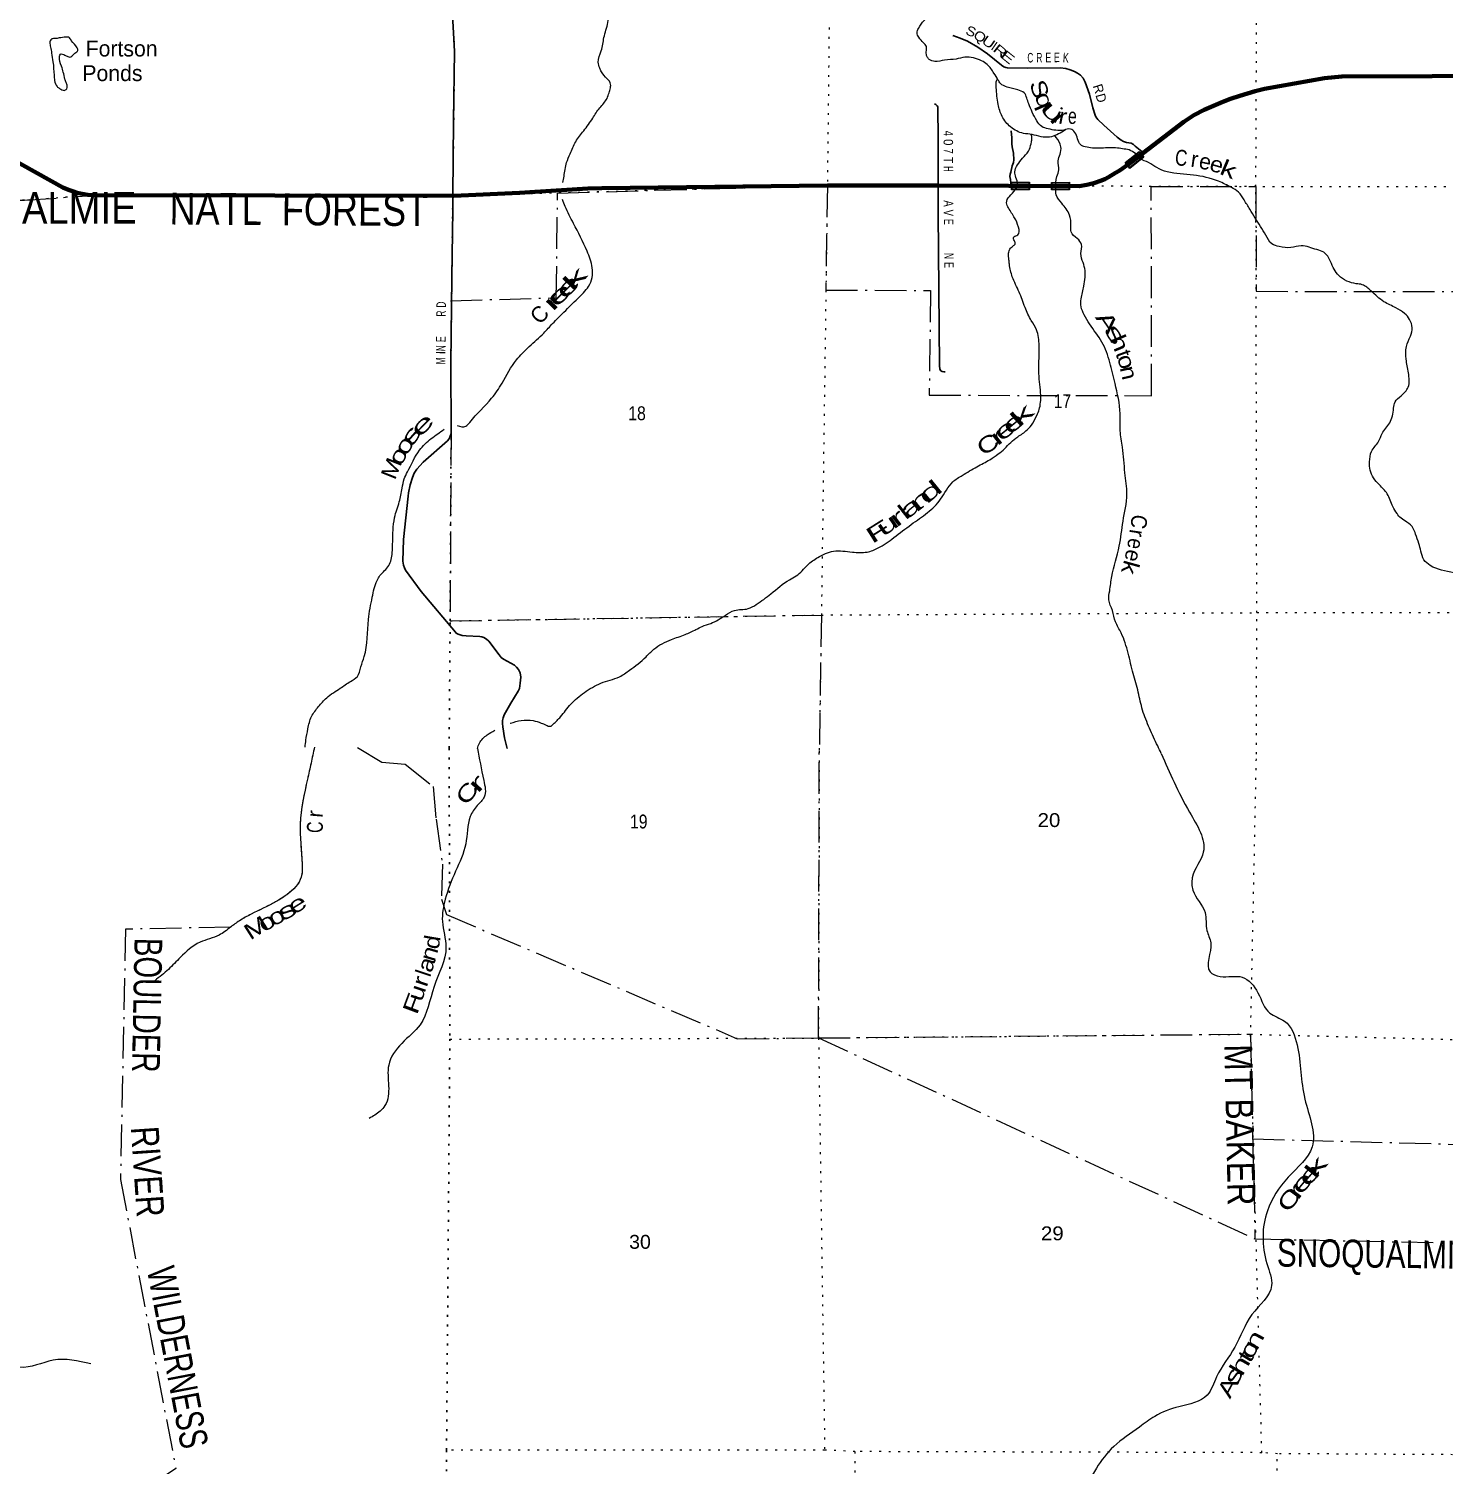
# Model space of a CAD drawing. Header units: feet. Extents: x -1048576 to 137166, y -268550 to 2097152.
# Drawn here: x -178479 to -160633, y 267099 to 285217 of the extents above; entities that cross this region are included whole.
import ezdxf
from ezdxf.enums import TextEntityAlignment as Align

# ---------------------------------------------------------------- set-up
doc = ezdxf.new("R2010")
doc.units = ezdxf.units.FT
doc.header["$LTSCALE"] = 80
doc.linetypes.add('DOT_DASHED', pattern=[7.7, 5, -1.2, 0.3, -1.2])
doc.linetypes.add('DOTTED', pattern=[1.5, 0.3, -1.2])
for name, color, linetype, lineweight in [('23', 7, 'Continuous', 70), ('29', 7, 'Continuous', 25), ('39', 7, 'Continuous', 13), ('44', 7, 'DOT_DASHED', 13), ('59', 7, 'Continuous', 13), ('6', 7, 'DOTTED', 25), ('7', 7, 'DOTTED', 13)]:
    doc.layers.add(name, color=color, linetype=linetype, lineweight=lineweight)
doc.layers.add('30', color=7, linetype='Continuous')
doc.layers.add('41', color=7, linetype='Continuous')

msp = doc.modelspace()

# ---------------------------------------------------------------- linework, layer by layer
at = {"layer": '23'}
msp.add_lwpolyline([(-183000.57, 285979.89), (-178050.04, 283215.59), (-177975.74, 283183.75), (-177927.11, 283166.64), (-177867.23, 283147.56), (-177803.94, 283133.99), (-177733.86, 283122.68), (-177632.13, 283118.15), (-173121.39, 283108.39), (-172291.66, 283145.73), (-172095.81, 283161.16), (-171429.56, 283201.12), (-171251.91, 283206.52), (-168410.79, 283239.18), (-167012.51, 283237.87), (-165236.62, 283231.58), (-165139.34, 283249.43), (-165040.34, 283274.71), (-164964.92, 283300.25), (-164911.04, 283321.43), (-164865.7, 283346.28), (-164777.29, 283397.52), (-164733.2, 283425.79), (-164620.18, 283502.7), (-163915.57, 284044.09), (-163788.28, 284127.01), (-163658.64, 284194.68), (-163426.59, 284296.66), (-163329.38, 284332.85), (-163211.83, 284371.31), (-163015.84, 284430.72), (-162897.61, 284457.26), (-162141.21, 284595.18), (-161925.16, 284614.59), (-159648.31, 284622.3)], dxfattribs=at)
at = {"layer": '29'}
for points in [[(-173140.99, 285471.42), (-173110.5, 284931.36), (-173122.47, 284056.66), (-173132.54, 283107.76), (-173133.89, 282928.4), (-173146.59, 282076.92), (-173156.17, 281002.14), (-173154.31, 280111.02), (-173168.14, 280066.02), (-173181.98, 280040.33), (-173198.35, 280020.91), (-173504.09, 279751.75), (-173585.18, 279662.82), (-173619.7, 279612.45), (-173640.52, 279558.07), (-173670.16, 279463.19), (-173689.93, 279364.38), (-173695.69, 279320.86), (-173752.09, 278776.34), (-173761.16, 278501.71), (-173755.15, 278453.23), (-173743.29, 278415.68), (-173728.88, 278389.98), (-173531.94, 278119.62), (-173098.96, 277605.34), (-173089.08, 277595.46), (-173063.39, 277581.63), (-173015.95, 277563.84), (-172964.8, 277559.54), (-172792.62, 277551.98), (-172764.95, 277546.05), (-172741.23, 277538.14), (-172707.63, 277516.4), (-172679.32, 277493.65), (-172549.26, 277319.5), (-172523.82, 277287.14), (-172491.73, 277263.88), (-172355.83, 277188.63), (-172330.13, 277166.57), (-172304.44, 277134.95), (-172282.69, 277093.45), (-172274.79, 277038.11), (-172282.7, 276961.02), (-172292.53, 276896.49), (-172306.41, 276862.2), (-172400.92, 276710.58), (-172401.62, 276709.36)], [(-164425.73, 283652.11), (-164527.92, 283736.27), (-164552.8, 283756.04), (-164581.78, 283771.62), (-164637.78, 283781.73), (-164676.27, 283793.57), (-164704.98, 283809.4), (-164756, 283849.6), (-164926.86, 284000.26), (-165001.45, 284072.27), (-165025.89, 284105.14), (-165035.05, 284125.63), (-165064.14, 284221.02), (-165105.44, 284391.51), (-165159.21, 284542.03), (-165187.23, 284594.05), (-165220.15, 284632.06), (-165256.41, 284655.32), (-165296.06, 284675.9), (-165349.3, 284698.8), (-165404.64, 284716.59), (-165474.83, 284725.67), (-165888.78, 284721.19), (-166141.13, 284721.81), (-166161.61, 284726.47), (-166185.34, 284738.33), (-166213.2, 284755.47), (-166392.25, 284900.22), (-166511.44, 284983.41), (-166641.67, 285060.42), (-166734.78, 285100.02), (-166828.11, 285132.56)], [(-167057.9, 284269.97), (-167041.14, 284260.52), (-167025.33, 284244.71), (-167016.22, 284230.81), (-167015.61, 283822.63), (-167012.51, 282889.06), (-166995.2, 280967.15), (-166993.71, 280927.74), (-166988.77, 280914.39), (-166978.89, 280903.52), (-166962.09, 280894.14), (-166943.31, 280890.68), (-166923.91, 280891.07)], [(-166094.31, 283233.1), (-166102.28, 283314.76), (-166108.26, 283354.83), (-166104.31, 283382.5), (-166098.56, 283407.64), (-166078.96, 283486.08), (-166064.78, 283528.76), (-166061.37, 283564.56), (-166063.89, 283647.45), (-166080.61, 283726.56), (-166084.54, 283763.95), (-166084.56, 283841.81), (-166095.08, 283928.89)], [(-172401.62, 276709.36), (-172484.34, 276564.62), (-172498.12, 276524.23), (-172504.05, 276490.63), (-172508, 276453.08), (-172503.26, 276413.42), (-172479.54, 276275.58), (-172448.72, 276137.82)]]:
    msp.add_lwpolyline(points, dxfattribs=at)
at = {"layer": '39'}
for points in [[(-139726.18, 284721.75), (-139786.61, 284683.23), (-139865.18, 284636.58), (-139935.68, 284589.96), (-139981.99, 284555.51), (-140024.23, 284506.92), (-140030.24, 284490.75), (-140030.24, 284490.75), (-140086.75, 284492.64)], [(-164605.31, 283687.54), (-164776.25, 283713.86), (-164980.19, 283710.66), (-165159.45, 283727.07), (-165219.34, 283754.77), (-165255.98, 283826.36), (-165290.32, 283910.02), (-165343.82, 283951.71), (-165430.9, 283939.65), (-165626.34, 283954.43), (-165706.41, 283982.62), (-165771.24, 284056.9), (-165827.24, 284163.31), (-165871.13, 284269.42), (-165897.63, 284342.79), (-165928.37, 284408.18), (-166010.26, 284444.48), (-166142.58, 284482), (-166228.31, 284526.48), (-166255.54, 284569.56), (-166310, 284655.72), (-166394.19, 284764.82), (-166467.72, 284813.05), (-166676.61, 284856.44), (-166788.14, 284834.86), (-166931.76, 284822.13), (-167055.3, 284804.89), (-167125.33, 284830.81), (-167152.8, 284863.79), (-167163.41, 284926.68), (-167161.81, 284993.32), (-167197.06, 285038.61), (-167257.91, 285110.78), (-167278.8, 285165.83), (-167261.36, 285219.97), (-167190.31, 285321.31), (-167060.27, 285441.44), (-167003.53, 285535.04), (-166957.22, 285614.75), (-166961.63, 285683.55), (-166986.7, 285732.64), (-167046.69, 285756.3), (-167109.47, 285747.7), (-167235.03, 285730.5), (-167406.26, 285744.7), (-167536.66, 285778.13), (-167724.51, 285857.38), (-167819.89, 285920.28), (-167857.78, 286024.22), (-167871.84, 286111.44), (-167888.78, 286247.21), (-167926.76, 286347.12), (-167969.7, 286408.76), (-168010.94, 286541.08), (-168012.71, 286636.08), (-167977.15, 286772.62), (-167926.55, 286947.18), (-167910.16, 287041.75), (-167926.44, 287120.93), (-167967.64, 287170.41), (-168069.47, 287217.3), (-168155.73, 287239.57), (-168182.12, 287243.93)], [(-171743.78, 283277.8), (-171730.42, 283357.03), (-171698.08, 283528), (-171653.01, 283640.06), (-171582.77, 283791.93), (-171482.61, 283928.94), (-171367.75, 284089.85), (-171279.88, 284219.07), (-171188.22, 284338.1), (-171162.28, 284410.22), (-171144.69, 284470.41), (-171147.23, 284533.1), (-171208.03, 284607.29), (-171280.07, 284718.12), (-171298.46, 284793.31), (-171260.69, 284937.88), (-171226.42, 285104.75), (-171177.45, 285295.52), (-171173.07, 285394.42), (-171223.11, 285496.64), (-171322.29, 285569.72), (-171409.07, 285654.64), (-171434.61, 285768.39), (-171439.3, 285909.93), (-171436.26, 285959.93)], [(-178094.46, 285100.75), (-178012.44, 285111.62), (-177974.16, 285108.68), (-177942.85, 285067.52), (-177866.3, 284976.79), (-177859.05, 284942.27), (-177896.13, 284910.83), (-177935.47, 284869.35), (-177959.97, 284857.81), (-177986, 284866.52), (-178023.95, 284883.59), (-178053.92, 284896.43), (-178080.19, 284895.04), (-178090.91, 284869.03), (-178065.65, 284743.16), (-178043.23, 284667.86), (-178023.07, 284582.52), (-178007.99, 284537.71), (-177992.87, 284494.92), (-177999.79, 284458.72), (-178030.53, 284439.25), (-178090.47, 284464.93), (-178122.22, 284487.92), (-178152.71, 284563.4), (-178159.19, 284630.23), (-178173.29, 284800.28), (-178190.86, 284909.81), (-178203.19, 284984.86), (-178213.9, 285043.71), (-178209.33, 285065.82), (-178188.63, 285087.55), (-178146.12, 285092.59), (-178094.46, 285100.75)], [(-165408.02, 283942.25), (-165435.27, 283925.62), (-165519.14, 283879.13), (-165608.63, 283850.97), (-165715.5, 283855.55), (-165829.91, 283882.53), (-165938.56, 283897.25), (-166100.13, 283977.9), (-166207.95, 284111.81), (-166256.83, 284262.49), (-166282.02, 284475.23), (-166273.75, 284567.97), (-166264.84, 284584.29)], [(-172407.41, 276456.81), (-172406, 276457.32), (-172269.92, 276492.45), (-172118.57, 276490.85), (-172018.38, 276460.16), (-171956.42, 276434.44), (-171904.31, 276419.04), (-171867.37, 276444.43), (-171774.27, 276539.18), (-171643.27, 276699.7), (-171474.32, 276843.14), (-171265.56, 276963.41), (-171031.49, 277044.69), (-170904.39, 277126.5), (-170696.49, 277295.28), (-170599.36, 277389.94), (-170376.38, 277513.9), (-170203.31, 277576.44), (-170066.56, 277639.84), (-169988.93, 277678.39), (-169881.05, 277716.21), (-169694.87, 277820.86), (-169582.42, 277880.8), (-169410.31, 277902.94), (-169306.13, 277955), (-169121.24, 278089.98), (-168886.87, 278268.23), (-168802.95, 278316.73), (-168660.42, 278452.73), (-168530.97, 278548.63), (-168333.31, 278626.74), (-168095.36, 278617), (-167909.66, 278616.6), (-167769.16, 278667.79), (-167572.27, 278798.44), (-167352.31, 278964.91), (-167148.92, 279113.59), (-166982.16, 279283.27), (-166828.79, 279501.93), (-166709.76, 279583.94), (-166525.5, 279692.67), (-166361.89, 279781.7), (-166255.2, 279853.9), (-166176.95, 279918.7), (-166098.31, 279999.65), (-166009.83, 280070.27), (-165892.72, 280156.37), (-165822.06, 280241.55), (-165760.71, 280359.29), (-165734.66, 280435.44), (-165722.06, 280625.06), (-165745.71, 280902.42), (-165740.05, 281223.53), (-165749.79, 281322.77), (-165773.75, 281418.3), (-165839.59, 281535.04), (-165918.34, 281702.6), (-165992.43, 281896.31), (-166078.68, 282088.3), (-166115.26, 282246.76), (-166121.98, 282303.5), (-166126.05, 282386.43), (-166108.66, 282438.54), (-166071.43, 282476.04), (-166044.58, 282501.66), (-166051.73, 282540.22), (-166065.27, 282564.79), (-166058.59, 282590.9), (-166007.53, 282615.94), (-166001.13, 282714.79), (-166050.83, 282831.14), (-166126.56, 282956.2), (-166151.25, 283021.44), (-166042.96, 283183.32), (-166013.16, 283274.92), (-166040.16, 283362.26), (-166044.57, 283431.06), (-165998.02, 283520.86), (-165931.43, 283604.12), (-165862.59, 283697.44), (-165838.18, 283789.79), (-165831.12, 283832.05), (-165840.53, 283884.33)], [(-164200.12, 276075.67), (-164246, 276171.07), (-164347.66, 276393.73), (-164437.02, 276624.18), (-164490.22, 276847.7), (-164553.21, 277083.58), (-164619.7, 277341.76), (-164706.47, 277596.39), (-164777.78, 277737.5), (-164816.82, 277877.85), (-164862, 278014.3), (-164851.23, 278127.18), (-164824.69, 278308.38), (-164730.75, 278692.04), (-164682.92, 279004.06), (-164634.37, 279346.36), (-164658.21, 279615.65), (-164690.84, 279939.7), (-164718.19, 280146.44), (-164719.13, 280360.62), (-164782.63, 280744), (-164848.98, 281008.24), (-164949.82, 281265.23), (-165103.84, 281493.18), (-165171.69, 281609.97), (-165211.74, 281707.91), (-165211.3, 281810.94), (-165177.22, 281969.74), (-165160.4, 282082.48), (-165162.36, 282169.4), (-165186.27, 282266.95), (-165213.83, 282380.76), (-165205.02, 282495.71), (-165259.77, 282569.76), (-165336.47, 282654.43), (-165340.74, 282729.29), (-165357.63, 282867.08), (-165455.02, 283014.88), (-165525.09, 283123.64), (-165532.02, 283202.49), (-165515.55, 283353.74), (-165493.4, 283436.05), (-165500.78, 283549.37), (-165476.57, 283633.64), (-165466.23, 283728.36), (-165523.95, 283846.92), (-165541.98, 283868.57)], [(-157327.98, 276026.1), (-157324.05, 276108.43), (-157322.65, 276166.98), (-157335.38, 276225.88), (-157374.57, 276275.31), (-157476.15, 276332.29), (-157612.31, 276377.98), (-157704.48, 276406.45), (-157883.54, 276430.94), (-158078.84, 276451.78), (-158235.23, 276495.93), (-158292.09, 276565.99), (-158304.57, 276634.98), (-158275.3, 276761.57), (-158226.54, 276859.4), (-158232.77, 277021.18), (-158231.84, 277144.4), (-158235.63, 277239.45), (-158280.05, 277323.35), (-158356.84, 277403.99), (-158576.66, 277580.99), (-158696.97, 277699.03), (-158796.39, 277762.02), (-158919.83, 277748.81), (-159011.43, 277716.66), (-159108.12, 277725.04), (-159225.26, 277806.64), (-159281.11, 277919.1), (-159359.59, 278013.91), (-159454.87, 278080.85), (-159534.65, 278121.14), (-159799.06, 278206.27), (-160179.23, 278261.84), (-160514.1, 278354.71), (-160810.63, 278446.67), (-160889.64, 278519.27), (-160927.43, 278627.26), (-160953.36, 278724.86), (-160994.94, 278843.04), (-161023.51, 278914.44), (-161104.39, 278993.15), (-161177.87, 279043.4), (-161228.97, 279101.2), (-161281.36, 279189.33), (-161352.19, 279350.64), (-161450.41, 279464.11), (-161524.99, 279552.77), (-161567.1, 279648.74), (-161574.68, 279753.98), (-161549.3, 279886.72), (-161461.58, 280009.89), (-161416.81, 280109.84), (-161320.68, 280246.95), (-161271.91, 280429.64), (-161253.84, 280510.02), (-161177.31, 280586.99), (-161087.91, 280695.97), (-161085.59, 280877.75), (-161113.76, 281050.16), (-161110, 281207.66), (-161060.42, 281339.82), (-161037.68, 281446.36), (-161069.52, 281550.16), (-161132.34, 281624.4), (-161241.65, 281695.71), (-161393.18, 281774.1), (-161557.44, 281911.38), (-161668.62, 281988.79), (-161743.02, 282000.68), (-161962.61, 282102.91), (-162067.4, 282279.18), (-162151.35, 282398.37), (-162239.39, 282430.78), (-162436.07, 282477.92), (-162567.78, 282456.83), (-162712.79, 282470.4), (-162806.83, 282504.98), (-162882.95, 282613.88), (-163017.08, 282829.24), (-163083.06, 282939.92), (-163156.97, 283056.85), (-163227.28, 283155.52), (-163316.66, 283216.25), (-163480.34, 283292.9), (-163795.38, 283371.16), (-164125.45, 283411.38), (-164257.39, 283465.05), (-164360.84, 283528.14), (-164466.55, 283581.18), (-164527.64, 283643.26), (-164605.31, 283687.54)], [(-173079.1, 280214.16), (-172968.47, 280202.49), (-172918.84, 280251.82), (-172643.11, 280556.36), (-172511.38, 280747.17), (-172330.8, 281039.84), (-172169.34, 281207.72), (-171985.6, 281379.09), (-171873.72, 281499.66), (-171731, 281643.74), (-171557.34, 281815.35), (-171420.48, 281967.65), (-171375.47, 282077.7), (-171374.49, 282202.94), (-171440.13, 282412.61), (-171611.42, 282762.2), (-171715.34, 282974.81), (-171748.17, 283061.1)], [(-174994.62, 276157.65), (-174984.72, 276242.25), (-174959.05, 276387.1), (-174912.93, 276543.59), (-174825.21, 276666.76), (-174721.59, 276779.44), (-174551.2, 276898.61), (-174424.01, 276984.46), (-174335.72, 277047), (-174290.46, 277167.14), (-174248.94, 277299.5), (-174195.38, 277766.95), (-174148.33, 278046.66), (-174086.73, 278259.35), (-174050.98, 278319.11), (-173938.91, 278447.76), (-173896.77, 278606.36), (-173885.88, 278893), (-173865.98, 279050.11), (-173806.69, 279250.74), (-173770.31, 279421.6), (-173745.32, 279538.19), (-173702.8, 279628.09), (-173552.96, 279901.3), (-173404.14, 280047.25), (-173240.43, 280165.06)], [(-172822.62, 276140.72), (-172797.53, 276206.06), (-172698.14, 276310.76), (-172603.81, 276368.94)], [(-174876.39, 276156.71), (-174964.35, 275752.82), (-175055.88, 275191.9), (-175032.11, 274685.01), (-175043.02, 274517.47), (-175221.68, 274298.16), (-175822.7, 273965.56), (-175934.27, 273886.74)], [(-172822.62, 276140.72), (-172742.41, 275737.25), (-172737.39, 275525.22), (-172824.68, 275420.6), (-172912.14, 275279.64), (-172970.32, 274936.65), (-173097.14, 274589.91), (-173228.02, 274237.13), (-173263.69, 273956.62), (-173218.83, 273635.4), (-173368.59, 273135.31), (-173544.49, 272655.52), (-173775.71, 272420.27), (-173940.51, 272146.38), (-173941.8, 271881.89), (-173987.4, 271635.75), (-174050.31, 271563.33), (-174185.97, 271473.06)], [(-164200.12, 276075.67), (-163844.18, 275335.72), (-163671.05, 274832.22), (-163809.85, 274509.77), (-163802.55, 274352.24), (-163648.52, 274068.91), (-163625.41, 273842.68), (-163577.73, 273687), (-163585.55, 273323.6), (-163458.69, 273264.5), (-163180.23, 273255.24), (-162981.4, 273056.51), (-162833.29, 272801.47), (-162646.09, 272699.72), (-162488.12, 272400.22), (-162390.53, 271717.35), (-162298.61, 271113.25), (-162599.16, 270730.91), (-162863.58, 270308.03), (-162869.26, 269641.92), (-162809.64, 269364.89), (-163057.65, 268998.47), (-163273.56, 268589.52), (-163503.45, 268212.94), (-163621.62, 267983.27), (-163977.53, 267837.4), (-164282.87, 267715.54), (-164475.25, 267581.08), (-164799.35, 267336.14), (-165018.65, 267060.47), (-165242.19, 266744.43), (-165467.02, 266577.81), (-165633.55, 266364.5)], [(-175934.27, 273886.74), (-176079.89, 273784.94), (-176318.47, 273695.11), (-176567.63, 273504.36), (-176717.71, 273353.57), (-176889.02, 273210.33)], [(-177696.51, 268378.69), (-178172.59, 268423.13), (-178590.78, 268336.08), (-178812.51, 268391.54), (-179328.24, 268165.59), (-179478.1, 268059.22), (-179764.9, 268016.03), (-180261.66, 267955.57), (-180472.2, 267823.21), (-181219.48, 267709.3), (-181574.72, 267700.73), (-182115.36, 267749.48), (-182717.45, 268024.63), (-183029.11, 268264.22), (-183510.81, 268395.5), (-183913.57, 268576.93), (-184127.58, 268578.78), (-184262.15, 268608.35)]]:
    msp.add_spline(points, degree=3, dxfattribs=at)
at = {"layer": '44'}
for points in [[(-173160.98, 281786.46), (-171827.36, 281823.58), (-171812.02, 283144.51), (-168410.79, 283239.18), (-168429.06, 281919.22), (-167108.98, 281915.76), (-167127.24, 280595.8), (-164322.28, 280588.45), (-164327.63, 283228.47), (-163007.62, 283225.01), (-163004.95, 281905.01), (-160364.94, 281903.74), (-160362.49, 284543.74), (-159042.47, 284543.11), (-159047.59, 283223.11), (-157495.17, 283222.37), (-157528.47, 280582.47), (-153568.33, 280568.71), (-153551.68, 281888.66), (-154871.72, 281893.25), (-154855.07, 283213.2), (-153449.34, 283208.32)], [(-184141.35, 283103.25), (-178533.96, 283053.17), (-177632.13, 283118.15), (-173132.54, 283107.76), (-173150.33, 281781.57), (-173158.25, 281099.69), (-173154.31, 280109.51), (-173166.39, 277748.38), (-168485.75, 277822.22), (-168512.47, 276107.76)], [(-174333.01, 276152.47), (-174027.23, 275967.11), (-173734.97, 275942.65), (-173382.19, 275661.34), (-173343.1, 275247.18), (-173262.86, 274679.28), (-173274.39, 274239.27), (-173213.39, 274044.99), (-169545.5, 272478.9), (-168521.37, 272487.82), (-168512.47, 276107.76)], [(-175935, 273886.2), (-177258.87, 273860.17), (-177322.06, 270701.23), (-176624.64, 267057.97), (-177068.69, 266760.6), (-177733.38, 266620.37), (-178062.86, 266530.04), (-179268.51, 266337.46), (-179578.8, 266121.82), (-179900.86, 265692.28), (-180247.94, 265416.36), (-180664.78, 265245.95), (-181090.57, 265218.95), (-183213.97, 265790.49), (-184281.63, 266108.94)], [(-168521.37, 272487.82), (-163075.88, 272535.51), (-163019.56, 269953.03)], [(-168521.37, 272487.82), (-163019.56, 269953.03), (-160224.48, 269897.16), (-153541.06, 269871.9)], [(-163047.07, 271214.31), (-160397.11, 271144.97), (-160363.43, 269899.94)]]:
    msp.add_lwpolyline(points, dxfattribs=at)
msp.add_spline([(-174876.39, 276156.71), (-174964.35, 275752.82), (-175055.88, 275191.9), (-175032.11, 274685.01), (-175043.02, 274517.47), (-175221.68, 274298.16), (-175822.7, 273965.56), (-175934.27, 273886.74)], degree=3, dxfattribs=at)
at = {"layer": '59'}
for points in [[(-164657.4, 283529.55), (-164479.17, 283670.53), (-164419.96, 283595.67), (-164598.19, 283454.7)], [(-164646.16, 283528.23), (-164480.48, 283659.29), (-164431.19, 283596.98), (-164596.87, 283465.93)], [(-166090.88, 283280.39), (-165863.64, 283282.11), (-165862.92, 283186.67), (-166090.16, 283184.94)], [(-166082.22, 283192.99), (-166082.82, 283272.45), (-165871.57, 283274.05), (-165870.97, 283194.6)], [(-165585.62, 283279.4), (-165358.38, 283281.72), (-165357.4, 283186.29), (-165584.63, 283183.95)], [(-165576.71, 283192.02), (-165577.54, 283271.48), (-165366.29, 283273.64), (-165365.47, 283194.2)]]:
    msp.add_lwpolyline(points, close=True, dxfattribs=at)
at = {"layer": '6'}
for points in [[(-173178.37, 276143.48), (-173166.39, 277748.38), (-173154.14, 280111.27), (-173156.75, 281022.51), (-173132.54, 283107.76), (-173110.5, 284931.36), (-173140.99, 285471.42), (-173173.9, 288414.34), (-173229.6, 291151.32), (-173309.65, 293882.82)], [(-173178.37, 276143.48), (-173169.99, 272474.21), (-173211.37, 267287.35), (-173253.99, 261844.07), (-168122.06, 261781.72), (-162822.46, 261752.98), (-157525.06, 261683.86), (-153596.94, 261746.82)]]:
    msp.add_lwpolyline(points, dxfattribs=at)
at = {"layer": '7'}
for p, q in [((-162932.91, 267257.49), (-162966.18, 268487.29)), ((-168063.06, 267271.37), (-168122.06, 261781.72)), ((-162822.46, 261752.98), (-162737.21, 267244.53))]:
    msp.add_line(p, q, dxfattribs=at)
for points in [[(-168622.28, 293984.78), (-168352.33, 288472.69), (-168410.79, 283239.18), (-168485.75, 277822.22), (-168512.54, 276107.76)], [(-163000.95, 276066.82), (-162996.74, 277852.46), (-163007.62, 283225.01), (-162986.9, 288568.52), (-162846.54, 291232.11), (-162715.77, 294000.99)], [(-153449.34, 283208.31), (-157495.17, 283222.37), (-163007.62, 283225.01), (-168410.79, 283239.18), (-173132.54, 283107.76), (-177632.13, 283118.15), (-178533.96, 283053.17), (-183863.53, 283100.77), (-184141.35, 283103.25)], [(-173166.39, 277748.38), (-168485.75, 277822.22), (-162996.74, 277852.46), (-157562.87, 277855.74), (-153486, 277876.92)], [(-168512.47, 276107.76), (-168521.37, 272487.82), (-168444.4, 267291.18)], [(-162972.35, 268715.33), (-163074.89, 272505.7), (-163000.95, 276066.82)], [(-173169.99, 272474.21), (-168521.37, 272487.82), (-163075.88, 272535.51), (-157654.6, 272393.66), (-154306.18, 272483.42)], [(-154074.91, 267242.11), (-157405.42, 267195.46), (-157528.42, 267216.18), (-162737.21, 267244.53), (-162932.91, 267257.49), (-168063.06, 267271.37), (-168444.4, 267291.18), (-173211.37, 267287.35)]]:
    msp.add_lwpolyline(points, dxfattribs=at)

# ---------------------------------------------------------------- texts
at = {"layer": '30'}
for s, rotation, width, p in [('S', 336.96, 1.15, (-166622.47, 285128.32)), ('Q', 329.403, 1.2, (-166516.83, 285067.49)), ('U', 325.086, 1.35, (-166412.38, 284998.03)), ('R', 321.047, 1.5, (-166266.35, 284888.45)), ('E', 321.047, 1.6, (-166174.15, 284812.2)), ('C', 0.62, 0.65, (-165850.68, 284791.61)), ('R', 0.62, 0.65, (-165737.29, 284792.84)), ('E', 0.62, 0.7, (-165624.38, 284794.06)), ('E', 0.62, 0.7, (-165516.68, 284795.22)), ('K', 356.408, 0.7, (-165407.36, 284791.97)), ('D', 285.402, 0.95, (-165016.23, 284327.23)), ('4', 270.086, 0.75, (-166945.72, 283898.13)), ('0', 270.19, 0.9, (-166945.49, 283785.22)), ('7', 270.19, 0.75, (-166945.11, 283673.27)), ('T', 270.19, 0.8, (-166944.74, 283560.35)), ('H', 270.19, 0.6, (-166944.37, 283448.39)), ('A', 270.19, 0.75, (-166942.92, 283012.32)), ('V', 270.19, 0.75, (-166942.53, 282895.15)), ('E', 270.516, 0.7, (-166941.52, 282780.41)), ('N', 270.516, 0.65, (-166937.65, 282349.09)), ('E', 270.516, 0.7, (-166936.62, 282236.18)), ('D', 89.489, 0.65, (-173219.62, 281737.22)), ('R', 89.489, 0.65, (-173220.63, 281623.84)), ('N', 89.489, 0.65, (-173224.52, 281187.32)), ('E', 89.489, 0.7, (-173223.52, 281300.23)), ('M', 89.489, 0.65, (-173225.96, 281026.23))]:
    msp.add_text(s, height=120, rotation=rotation, dxfattribs=dict(at, width=width)).set_placement(p, align=Align.CENTER)
for s, rotation, p in [('I', 325.086, (-166339.79, 284949.13)), ('R', 287.684, (-165048.25, 284440.97)), ('I', 89.489, (-173225.01, 281131.88))]:
    msp.add_text(s, height=120, rotation=rotation, dxfattribs=at).set_placement(p, align=Align.CENTER)
at = {"layer": '41'}
for s, p in [('Fortson', (-177761.22, 284867.1)), ('Ponds', (-177802.87, 284556.61))]:
    msp.add_text(s, height=200, dxfattribs=at).set_placement(p)
for s, rotation, width, p in [('S', 289.197, 1.25, (-165830.23, 284424.12)), ('q', 293.02, 1.4, (-165764.35, 284277.1)), ('u', 310.915, 2, (-165644.77, 284098.49)), ('i', 334.082, 1.15, (-165544.52, 284033.74)), ('r', 348.914, 1.1, (-165458.5, 284014.54)), ('e', 357.682, 0.75, (-165324.12, 284017.01)), ('C', 355.408, 0.8, (-163956.79, 283489.35)), ('e', 344.086, 1.1, (-163527.18, 283409.08)), ('k', 337.336, 1.45, (-163390.18, 283353.5)), ('k', 46.285, 2.25, (-171522.76, 281996.01)), ('e', 44.731, 2.05, (-171719.06, 281796.42)), ('e', 44.589, 2.05, (-171615.92, 281898.01)), ('r', 45.386, 2.25, (-171807.81, 281708.85)), ('A', 304.584, 1.6, (-164958.35, 281458.35)), ('s', 303.51, 1.85, (-164863.21, 281311.84)), ('h', 292.571, 1.35, (-164816.46, 281214.09)), ('t', 289.942, 1.1, (-164767.93, 281085.52)), ('o', 289.612, 1.2, (-164734.15, 280986.53)), ('n', 283.057, 1.15, (-164706.08, 280856.53)), ('k', 42.093, 2.15, (-165893.11, 280269.54)), ('e', 45.535, 2, (-173450.3, 280153.02)), ('e', 39.273, 1.8, (-166007.24, 280171.62)), ('s', 58.121, 1.8, (-173577.13, 280037.71)), ('r', 37.756, 1.95, (-166202.63, 279998.34)), ('e', 39.271, 1.8, (-166111.42, 280085.69)), ('o', 59.597, 1.5, (-173662.42, 279911.89)), ('C', 33.635, 1.4, (-166333.2, 279894.76)), ('M', 68.292, 1.15, (-173814.38, 279635.09)), ('o', 62.924, 1.4, (-173737.44, 279783.3)), ('d', 38.997, 2, (-167052.94, 279301.95)), ('l', 38.128, 1.55, (-167387.5, 279042.7)), ('a', 37.518, 1.85, (-167300.11, 279103.97)), ('n', 38.815, 1.9, (-167180.42, 279195.85)), ('F', 32.112, 1.85, (-167720.39, 278792.85)), ('u', 35.036, 1.8, (-167599.81, 278879.99)), ('r', 37.111, 1.9, (-167472.22, 278970.65)), ('C', 260.254, 0.9, (-164579.54, 279015.19)), ('e', 261.106, 0.9, (-164622.89, 278734.5)), ('k', 254.561, 1.25, (-164687.15, 278448.74)), ('r', 47.823, 2.15, (-172756.88, 275631.27)), ('C', 54.482, 1.45, (-172871.95, 275520.31)), ('C', 89.443, 0.75, (-174770.97, 275145.63)), ('s', 28.427, 1.7, (-175177.59, 274009.76)), ('e', 32.031, 1.55, (-175044.21, 274094.82)), ('M', 32.408, 1.35, (-175559.54, 273795.85)), ('o', 26.554, 1.35, (-175435.54, 273864.52)), ('o', 26.554, 1.35, (-175312.74, 273934.82)), ('d', 80.256, 1.15, (-173298.13, 273681.31)), ('n', 73.139, 1.2, (-173337.53, 273524.82)), ('a', 73.139, 1.2, (-173374, 273386.89)), ('r', 71.558, 1.3, (-173444.5, 273173.94)), ('F', 69.639, 1.55, (-173542.18, 272886.57)), ('u', 71.562, 1.3, (-173494.78, 273027.57)), ('e', 48.73, 1.9, (-162260.76, 270702.82)), ('k', 50.954, 2, (-162175.47, 270797.87)), ('e', 50.364, 1.8, (-162354.46, 270599.85)), ('C', 52.877, 1.5, (-162512.37, 270387.02)), ('r', 52.877, 1.9, (-162430.06, 270498.63)), ('n', 61.783, 1.55, (-162944.03, 268632.66)), ('t', 58.858, 1.45, (-163054.24, 268422.07)), ('o', 61.783, 1.4, (-163008.43, 268515.16)), ('h', 59.858, 1.55, (-163124.71, 268308.64)), ('A', 61.783, 1.4, (-163275.12, 268037.07)), ('s', 65.336, 1.55, (-163202.55, 268185.63))]:
    msp.add_text(s, height=200, rotation=rotation, dxfattribs=dict(at, width=width)).set_placement(p, align=Align.CENTER)
for s, rotation, p in [('r', 352.029, (-163793.76, 283471.91)), ('e', 348.021, (-163665.83, 283444.55)), ('C', 47.122, (-171967.17, 281545.98)), ('r', 261.464, (-164602.07, 278869.02)), ('e', 257.192, (-164651.36, 278590.16)), ('r', 85.436, (-174772.58, 275305.94)), ('l', 71.558, (-173408.63, 273274.78))]:
    msp.add_text(s, height=200, rotation=rotation, dxfattribs=at).set_placement(p, align=Align.CENTER)
at = {"layer": '44'}
for s, height, rotation, width, p in [('MT BAKER  -   SNOQUALMIE', 400, 0.08, 0.9, (-183619.28, 282750.22)), ('NATL  FOREST', 400, 359.646, 0.85, (-176704.1, 282748.17)), ('BOULDER', 350, 268.854, 0.75, (-177144.13, 273753.36)), ('MT BAKER', 350, 271.249, 0.85, (-163405.83, 272404.46)), ('RIVER', 350, 273.854, 0.8, (-177192.2, 271361.37)), ('SNOQUALMIE', 350, 359.355, 0.8, (-162744.85, 269604.87)), ('WILDERNESS', 350, 280.837, 0.75, (-176990.38, 269566.61))]:
    msp.add_text(s, height=height, rotation=rotation, dxfattribs=dict(at, width=width)).set_placement(p)
at = {"layer": '7'}
for s, width, p in [('17', 0.85, (-165557.53, 280432.91)), ('18', 0.85, (-170920.54, 280279.81)), ('19', 0.85, (-170898.85, 275130.54)), ('20', 1.1, (-165759.68, 275148.45)), ('30', 1.05, (-170909.26, 269829.15)), ('29', 1.1, (-165717.55, 269936.23))]:
    msp.add_text(s, height=175, dxfattribs=dict(at, width=width)).set_placement(p)

doc.saveas('drawing.dxf')
